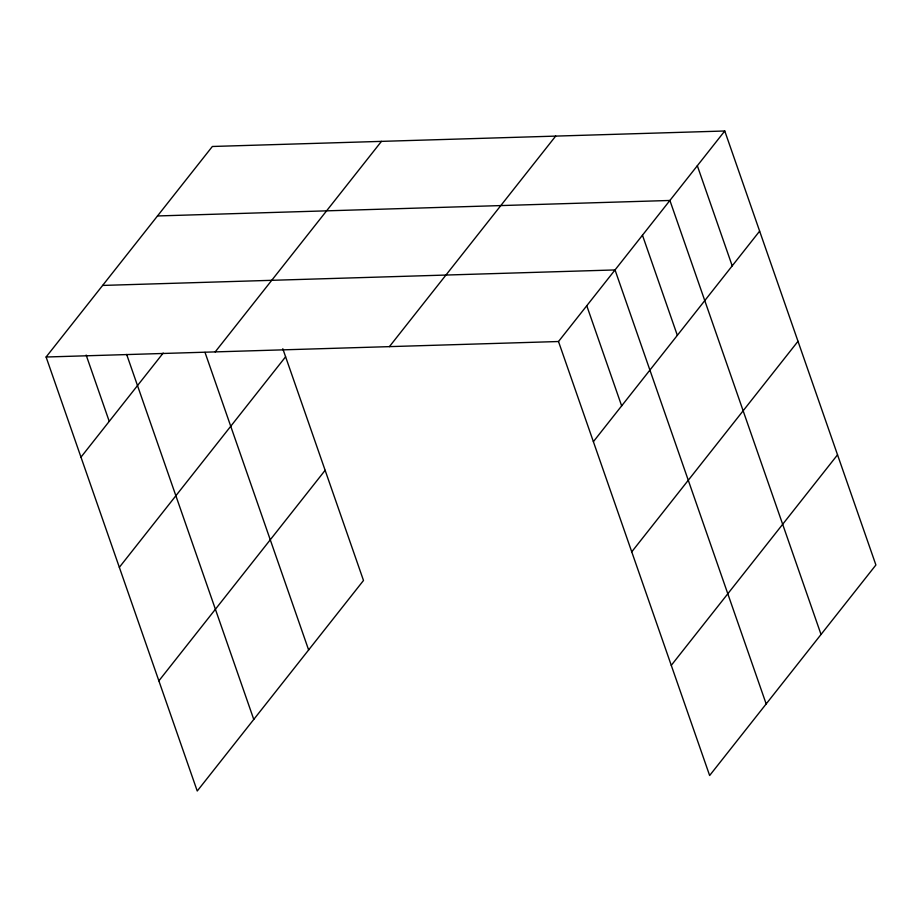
<?xml version="1.0" encoding="UTF-8"?>
<svg xmlns="http://www.w3.org/2000/svg" width="922" height="922" viewBox="0 0 922 922"><rect width="100%" height="100%" fill="white"/><g stroke="black" fill="none" stroke-linecap="round" stroke-linejoin="round"><path stroke-width="1.38" d="M282.8 348.735L363.498 580.48L197.239 791.007L46.1 357.01L212.36 146.483L724.761 130.993L875.9 564.99L709.64 775.517L558.502 341.52L724.761 130.993M80.975 457.162L163.171 353.08M215.195 351.904L381.454 141.366M119.341 567.33L285.601 356.791M389.407 346.637L555.678 136.099M158.872 680.839L325.132 470.312M593.376 441.673L759.636 231.134M631.743 551.84L798.003 341.301M671.274 665.35L837.533 454.811M157.501 215.955L669.902 200.466L821.029 634.463M102.63 285.428L615.032 269.939L766.17 703.935M46.1 357.01L558.502 341.52M697.332 165.73L732.206 265.87M642.461 235.202L677.336 335.343M586.772 305.735L621.647 405.876M205.007 352.377L308.628 649.952M126.66 354.451L253.769 719.425M86.149 355.051L109.234 421.366"/></g></svg>
